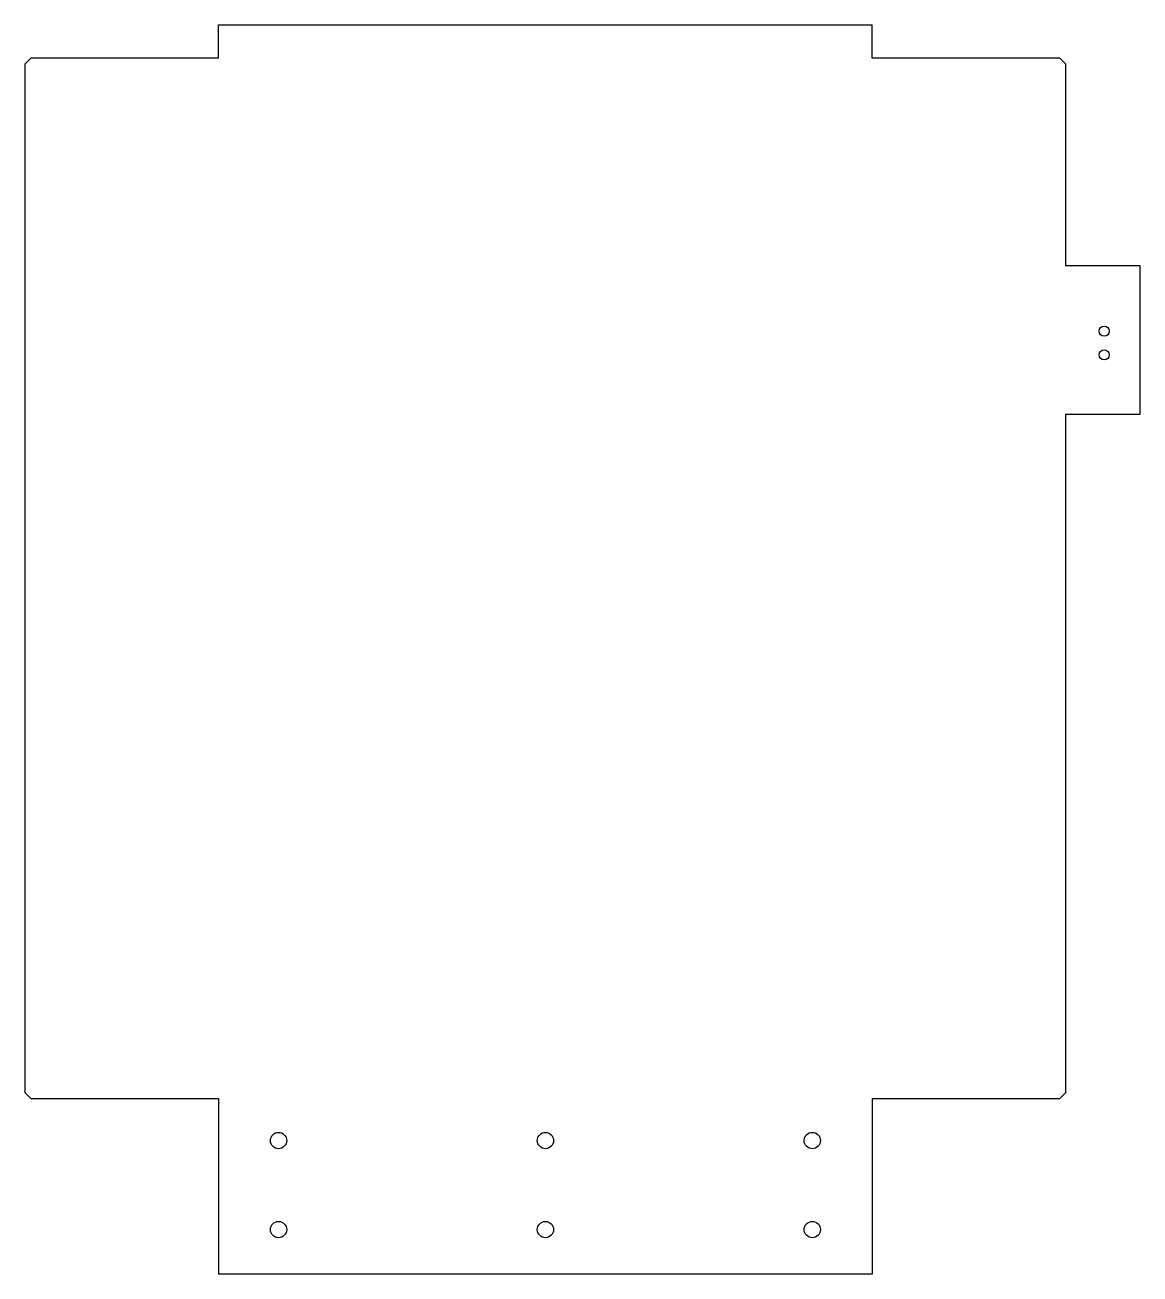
# Model space of a CAD drawing. Header units: millimetres. Extents: x -176 to 201, y -234 to 186.
import ezdxf

# ---------------------------------------------------------------- set-up
doc = ezdxf.new("R2010")
doc.units = ezdxf.units.MM

msp = doc.modelspace()

# ---------------------------------------------------------------- linework, layer by layer
at = {"color": 7, "linetype": 'Continuous', "lineweight": 25}
for p, q in [((-110.24, 175.29), (-110.24, 186.5)), ((-110.24, 186.5), (110.24, 186.5)), ((110.24, 175.29), (110.24, 186.5)), ((-173.52, 175.29), (-175.52, 173.29)), ((-175.52, 173.29), (-175.52, -173.29)), ((-110.24, 175.29), (-173.52, 175.29)), ((173.52, 175.29), (110.24, 175.29)), ((175.52, 173.29), (173.52, 175.29)), ((175.52, 105.29), (175.52, 173.29)), ((200.52, 105.29), (175.52, 105.29)), ((200.52, 55.29), (200.52, 105.29)), ((175.52, 55.29), (200.52, 55.29)), ((175.52, -173.29), (175.52, 55.29)), ((-175.52, -173.29), (-173.52, -175.29)), ((-173.52, -175.29), (-110.24, -175.29)), ((-110.24, -175.29), (-110.24, -234.5)), ((110.24, -175.29), (173.52, -175.29)), ((110.24, -175.29), (110.24, -234.5)), ((173.52, -175.29), (175.52, -173.29)), ((110.24, -234.5), (-110.24, -234.5))]:
    msp.add_line(p, q, dxfattribs=at)
for centre, radius in [((188.42, 83.29), 1.7), ((188.42, 75.29), 1.7), ((-90, -189.5), 2.75), ((0, -189.5), 2.75), ((90, -189.5), 2.75), ((-90, -219.5), 2.75), ((0, -219.5), 2.75), ((90, -219.5), 2.75)]:
    msp.add_circle(centre, radius, dxfattribs=at)

doc.saveas('drawing.dxf')
